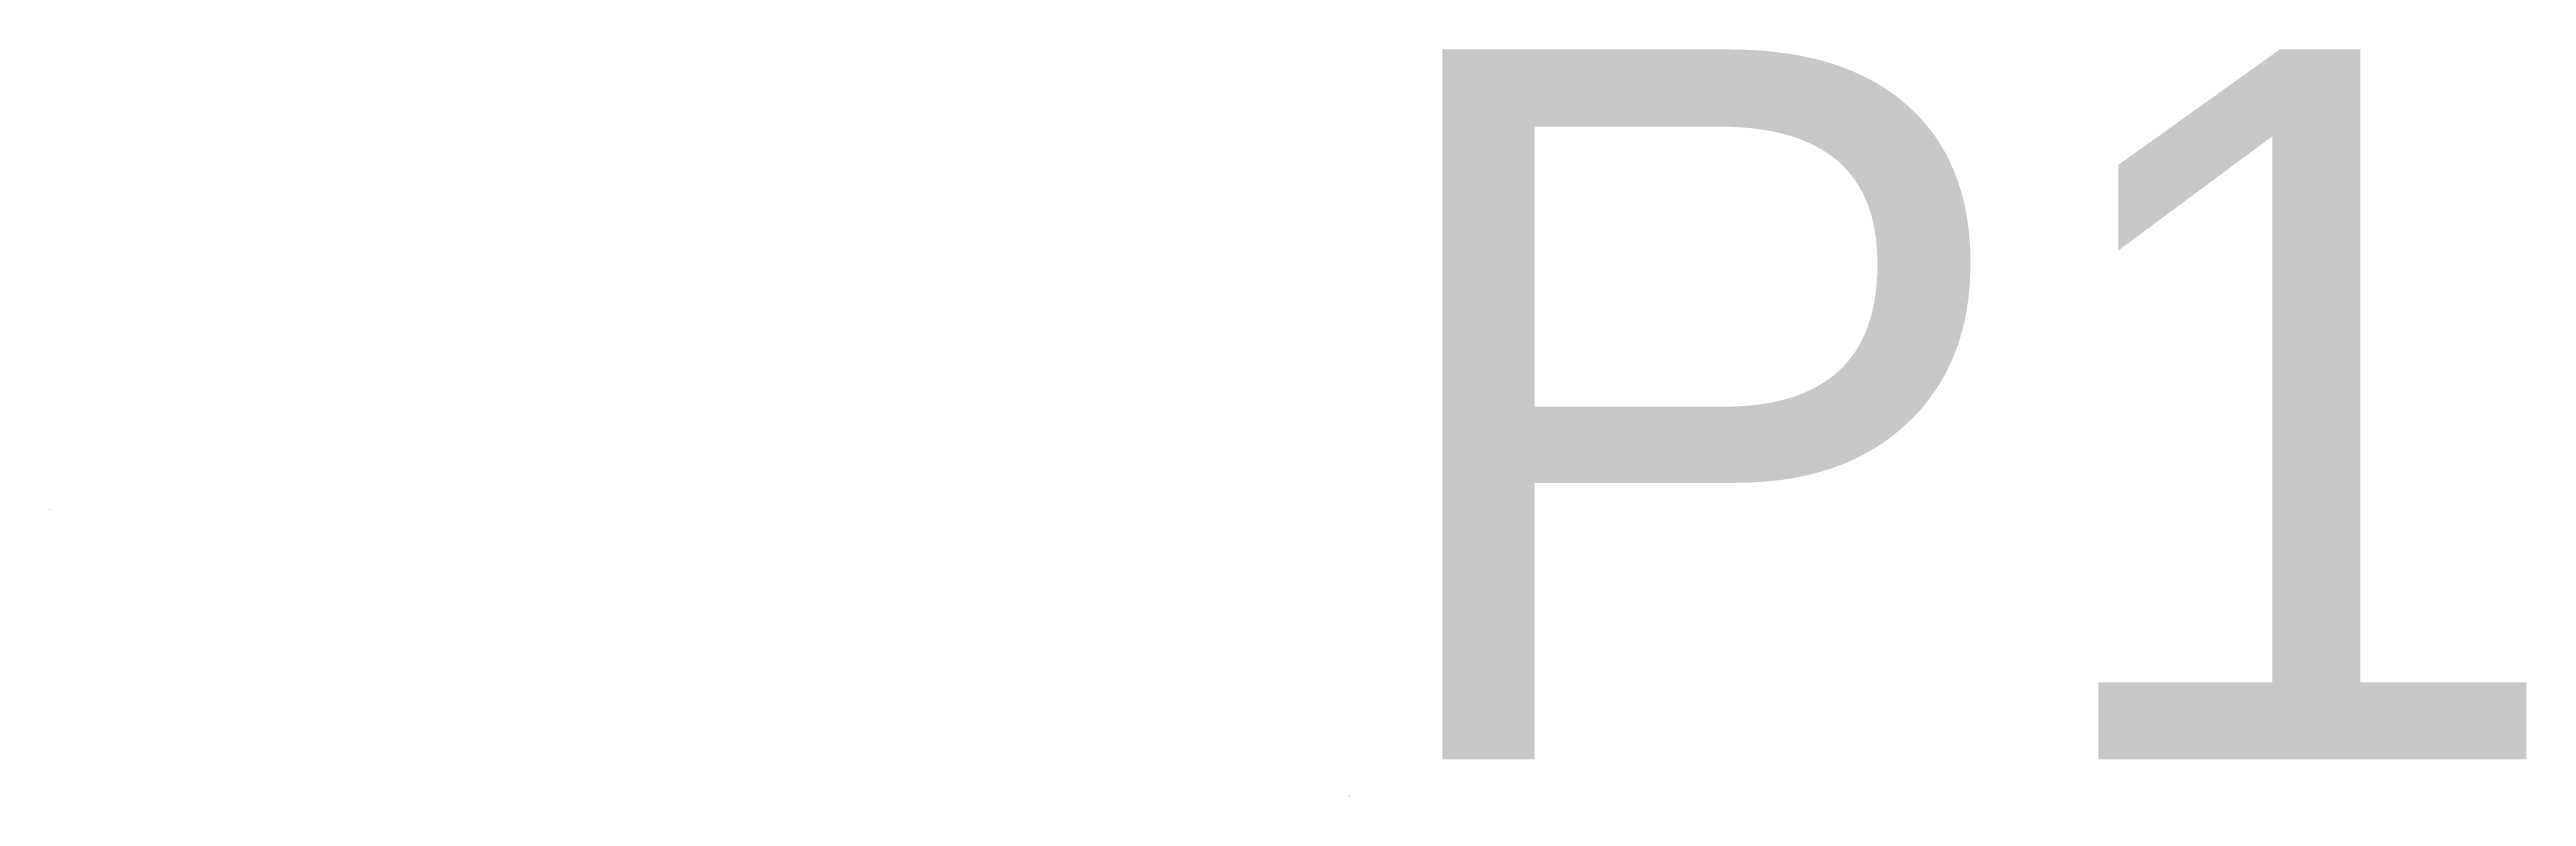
# Model space of a CAD drawing. Header units: millimetres. Extents: x -4573 to 4140, y -1 to 2629.
import ezdxf
from ezdxf.enums import TextEntityAlignment as Align

# ---------------------------------------------------------------- set-up
doc = ezdxf.new("R2010")
doc.units = ezdxf.units.MM
doc.header["$MEASUREMENT"] = 0
doc.styles.add('ISOCP', font='isocp.shx')
doc.styles.add('Schedule-Header', font='arial.ttf')

# ---------------------------------------------------------------- blocks, each defined once
blk = doc.blocks.new('Påldata')
at = {"style": 'ISOCP'}
blk.add_attdef('PÅLDATA:PÅLLITTERA', text='', height=3, dxfattribs=at).set_placement((2, 0), align=Align.MIDDLE_CENTER)

msp = doc.modelspace()

# ---------------------------------------------------------------- block references
ref = msp.add_blockref('Påldata', (-4573.7, 1007.5))
ref.add_attrib('PÅLDATA:PÅLLITTERA', 'P1', dxfattribs={"color": 3, "height": 3, "style": 'ISOCP'}).set_placement((-4571.7, 1007.4), align=Align.MIDDLE_CENTER)
ref = msp.add_blockref('Påldata', (-4573.8, 1007.4))
ref.add_attrib('PÅLDATA:PÅLLITTERA', 'P1', dxfattribs={"height": 2.5, "style": 'ISOCP'}).set_placement((0, 0), align=Align.MIDDLE_CENTER)

# ---------------------------------------------------------------- texts
at = {"color": 1, "style": 'Schedule-Header'}
msp.add_text('P1', height=2500, dxfattribs=at).set_placement((2175, 1379.2), align=Align.MIDDLE_CENTER)

doc.saveas('drawing.dxf')
